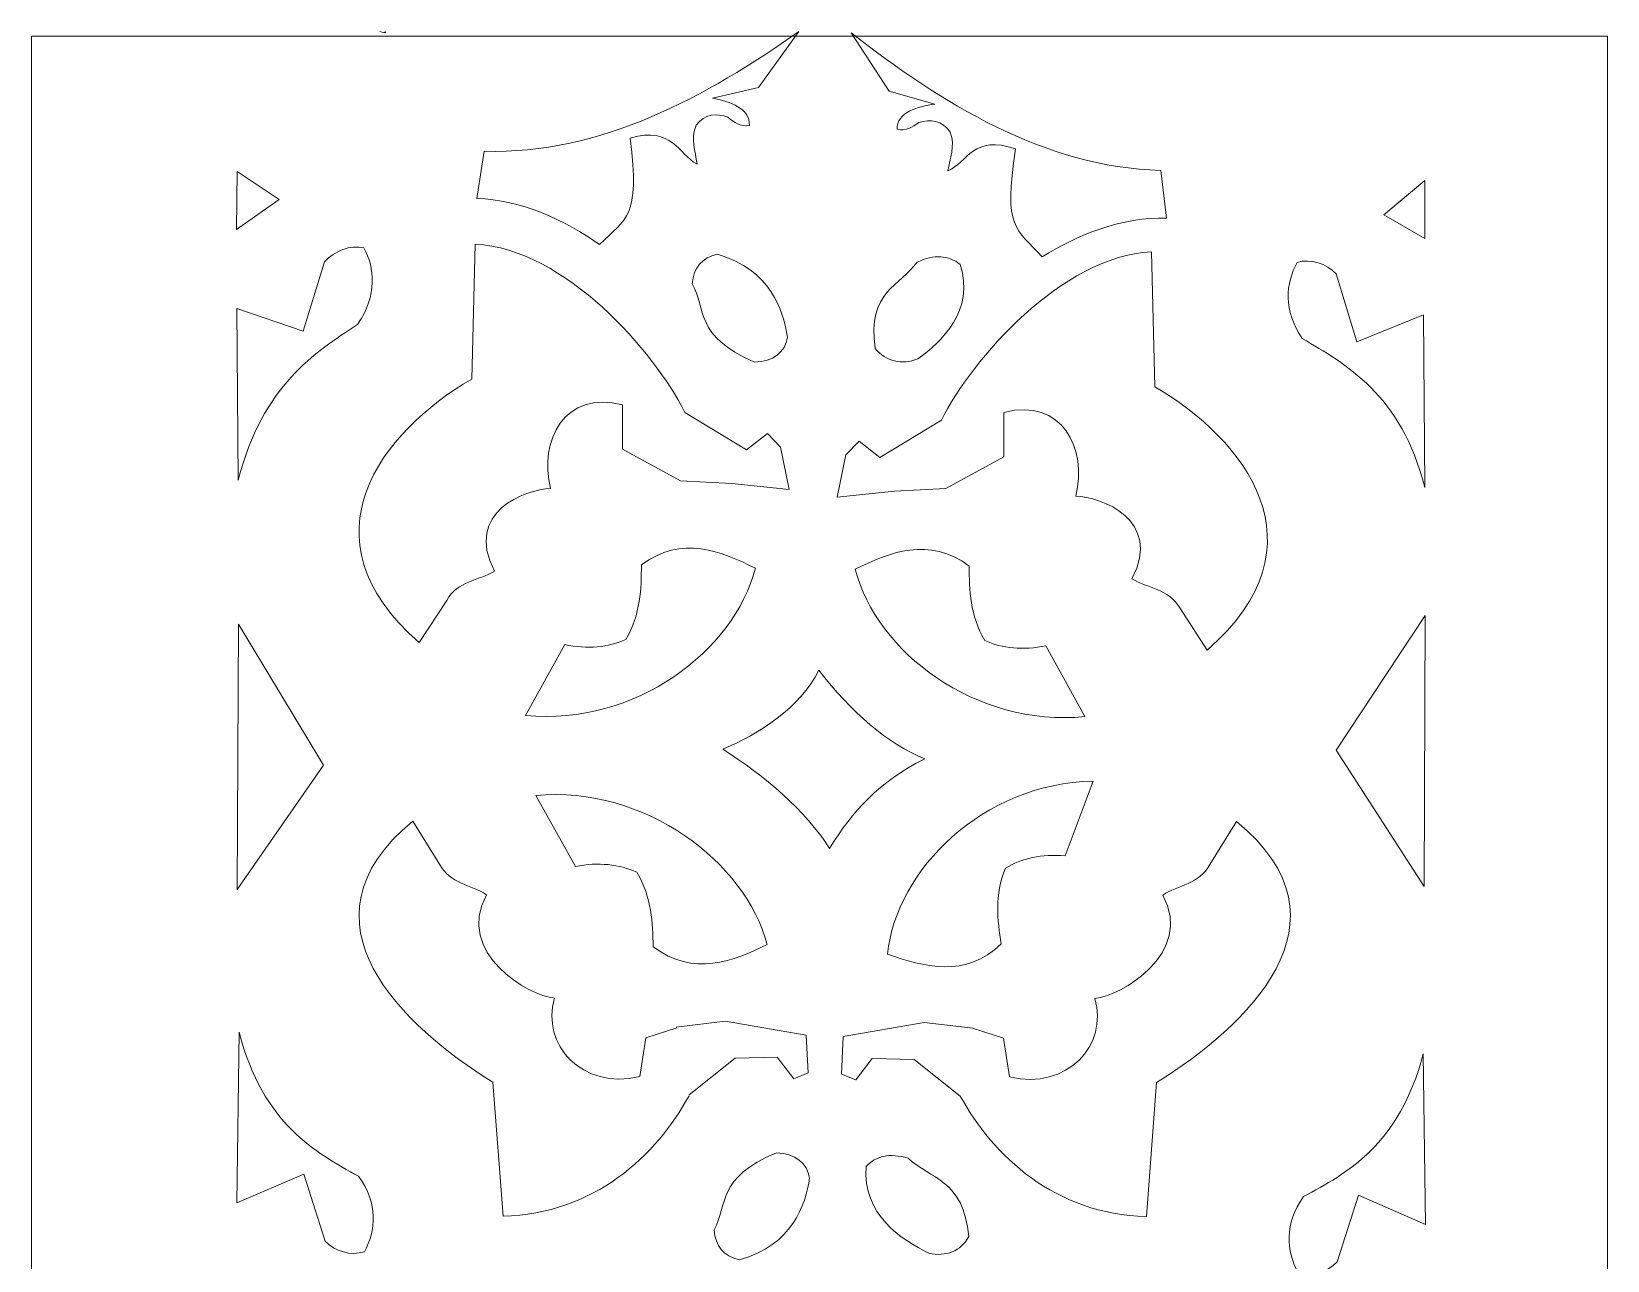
# Model space of a CAD drawing. Header units: centimetres. Extents: x -13.1 to 3.9, y -51.3 to 28.8.
# Drawn here: x -13.14 to 3.86, y 15.51 to 28.76 of the extents above; entities that cross this region are included whole.
import ezdxf

# ---------------------------------------------------------------- set-up
doc = ezdxf.new("R2010")
doc.units = ezdxf.units.CM
doc.header["$MEASUREMENT"] = 0
doc.layers.add('Katman 1', color=7, linetype='Continuous')

msp = doc.modelspace()

# ---------------------------------------------------------------- linework, layer by layer
at = {"layer": 'Katman 1', "color": 250, "lineweight": 20}
msp.add_lwpolyline([(-13.14415, -51.2871), (3.85585, -51.2871), (3.85585, 28.7129), (-13.14415, 28.7129), (-13.14415, -51.2871)], close=True, dxfattribs=at)
at = {"layer": 'Katman 1', "color": 250, "lineweight": 5}
for points, knots in [([(-9.38818, 28.76304), (-9.35134, 28.75561), (-9.32644, 28.75057), (-9.32644, 28.75057), (-9.32644, 28.75057), (-9.32685, 28.75493), (-9.32756, 28.76304)], [0, 0, 0, 0, 0.5, 0.5, 0.5, 1, 1, 1, 1]), ([(-4.86752, 28.76304), (-5.85473, 28.06793), (-6.99785, 27.43267), (-8.26006, 27.47283), (-8.26006, 27.47283), (-8.26006, 27.47283), (-8.26006, 27.47283), (-8.26006, 27.47283), (-8.34118, 26.96368), (-8.34118, 26.96368), (-8.34118, 26.96368), (-8.34118, 26.96368), (-8.34118, 26.96368), (-7.86588, 26.95064), (-7.37906, 26.72458), (-7.01718, 26.46685), (-7.01718, 26.46685), (-7.01718, 26.46685), (-7.01718, 26.46685), (-6.72359, 26.76101), (-6.58034, 26.74275), (-6.6857, 27.61372), (-6.6857, 27.61372), (-6.6857, 27.61372), (-6.6857, 27.61372), (-6.22546, 27.74553), (-6.1702, 27.44073), (-5.9649, 27.3341), (-5.9649, 27.3341), (-5.9649, 27.3341), (-5.9649, 27.3341), (-5.98282, 27.47465), (-6.03574, 27.60488), (-5.975, 27.75238), (-5.975, 27.75238), (-5.975, 27.75238), (-5.975, 27.75238), (-5.88195, 27.8803), (-5.75428, 27.88141), (-5.63146, 27.83953), (-5.63146, 27.83953), (-5.63146, 27.83953), (-5.63146, 27.83953), (-5.56608, 27.78455), (-5.49662, 27.73373), (-5.40071, 27.75068), (-5.40071, 27.75068), (-5.40071, 27.75068), (-5.40071, 27.75068), (-5.39293, 27.93438), (-5.60496, 28.00767), (-5.79781, 28.04623), (-5.79781, 28.04623), (-5.79781, 28.04623), (-5.79781, 28.04623), (-5.79781, 28.04623), (-5.30118, 28.1583), (-5.30118, 28.1583), (-5.30118, 28.1583), (-5.30118, 28.1583), (-5.30118, 28.1583), (-5.30118, 28.1583), (-4.86752, 28.76304), (-4.86752, 28.76304)], [0, 0, 0, 0, 0.04761905, 0.04761905, 0.04761905, 0.0952381, 0.0952381, 0.0952381, 0.14285714, 0.14285714, 0.14285714, 0.19047619, 0.19047619, 0.19047619, 0.23809524, 0.23809524, 0.23809524, 0.28571429, 0.28571429, 0.28571429, 0.33333333, 0.33333333, 0.33333333, 0.38095238, 0.38095238, 0.38095238, 0.42857143, 0.42857143, 0.42857143, 0.47619048, 0.47619048, 0.47619048, 0.52380952, 0.52380952, 0.52380952, 0.57142857, 0.57142857, 0.57142857, 0.61904762, 0.61904762, 0.61904762, 0.66666667, 0.66666667, 0.66666667, 0.71428571, 0.71428571, 0.71428571, 0.76190476, 0.76190476, 0.76190476, 0.80952381, 0.80952381, 0.80952381, 0.85714286, 0.85714286, 0.85714286, 0.9047619, 0.9047619, 0.9047619, 0.95238095, 0.95238095, 0.95238095, 1, 1, 1, 1]), ([(-4.30207, 28.75056), (-3.34173, 27.99928), (-2.22354, 27.29829), (-0.96153, 27.26522), (-0.96153, 27.26522), (-0.96153, 27.26522), (-0.96153, 27.26522), (-0.96153, 27.26522), (-0.89965, 26.75203), (-0.89965, 26.75203), (-0.89965, 26.75203), (-0.89965, 26.75203), (-0.89965, 26.75203), (-1.37461, 26.76635), (-1.86943, 26.56884), (-2.24047, 26.3322), (-2.24047, 26.3322), (-2.24047, 26.3322), (-2.24047, 26.3322), (-2.52295, 26.64327), (-2.66673, 26.63325), (-2.5288, 27.4971), (-2.5288, 27.4971), (-2.5288, 27.4971), (-2.5288, 27.4971), (-2.98371, 27.65551), (-3.05029, 27.35412), (-3.25938, 27.25978), (-3.25938, 27.25978), (-3.25938, 27.25978), (-3.25938, 27.25978), (-3.23592, 27.3991), (-3.17857, 27.52597), (-3.23354, 27.67673), (-3.23354, 27.67673), (-3.23354, 27.67673), (-3.23354, 27.67673), (-3.32146, 27.81013), (-3.44914, 27.81861), (-3.5736, 27.78356), (-3.5736, 27.78356), (-3.5736, 27.78356), (-3.5736, 27.78356), (-3.64087, 27.73277), (-3.71181, 27.68592), (-3.80738, 27.70854), (-3.80738, 27.70854), (-3.80738, 27.70854), (-3.80738, 27.70854), (-3.80808, 27.89247), (-3.5935, 27.95334), (-3.39933, 27.98073), (-3.39933, 27.98073), (-3.39933, 27.98073), (-3.39933, 27.98073), (-3.39933, 27.98073), (-3.89144, 28.12142), (-3.89144, 28.12142), (-3.89144, 28.12142), (-3.89144, 28.12142), (-3.89144, 28.12142), (-3.89144, 28.12142), (-4.30207, 28.75056), (-4.30207, 28.75056)], [0, 0, 0, 0, 0.04761905, 0.04761905, 0.04761905, 0.0952381, 0.0952381, 0.0952381, 0.14285714, 0.14285714, 0.14285714, 0.19047619, 0.19047619, 0.19047619, 0.23809524, 0.23809524, 0.23809524, 0.28571429, 0.28571429, 0.28571429, 0.33333333, 0.33333333, 0.33333333, 0.38095238, 0.38095238, 0.38095238, 0.42857143, 0.42857143, 0.42857143, 0.47619048, 0.47619048, 0.47619048, 0.52380952, 0.52380952, 0.52380952, 0.57142857, 0.57142857, 0.57142857, 0.61904762, 0.61904762, 0.61904762, 0.66666667, 0.66666667, 0.66666667, 0.71428571, 0.71428571, 0.71428571, 0.76190476, 0.76190476, 0.76190476, 0.80952381, 0.80952381, 0.80952381, 0.85714286, 0.85714286, 0.85714286, 0.9047619, 0.9047619, 0.9047619, 0.95238095, 0.95238095, 0.95238095, 1, 1, 1, 1]), ([(-10.93187, 26.62785), (-10.93187, 26.62785), (-10.47227, 26.95224), (-10.47227, 26.95224), (-10.47227, 26.95224), (-10.47227, 26.95224), (-10.47227, 26.95224), (-10.47227, 26.95224), (-10.92555, 27.25239), (-10.92555, 27.25239), (-10.92555, 27.25239), (-10.92555, 27.25239), (-10.92555, 27.25239), (-10.92555, 27.25239), (-10.93187, 26.62785), (-10.93187, 26.62785)], [0, 0, 0, 0, 0.2, 0.2, 0.2, 0.4, 0.4, 0.4, 0.6, 0.6, 0.6, 0.8, 0.8, 0.8, 1, 1, 1, 1]), ([(1.88413, 27.15709), (1.88413, 27.15709), (1.44302, 26.7855), (1.44302, 26.7855), (1.44302, 26.7855), (1.44302, 26.7855), (1.44302, 26.7855), (1.44302, 26.7855), (1.88414, 26.52989), (1.88414, 26.52989), (1.88414, 26.52989), (1.88414, 26.52989), (1.88414, 26.52989), (1.88414, 26.52989), (1.88413, 27.15709), (1.88413, 27.15709)], [0, 0, 0, 0, 0.2, 0.2, 0.2, 0.4, 0.4, 0.4, 0.6, 0.6, 0.6, 0.8, 0.8, 0.8, 1, 1, 1, 1]), ([(-10.92801, 25.77536), (-10.92801, 25.77536), (-10.21252, 25.53056), (-10.21252, 25.53056), (-10.21252, 25.53056), (-10.21252, 25.53056), (-10.21252, 25.53056), (-10.21252, 25.53056), (-9.98233, 26.27895), (-9.98233, 26.27895), (-9.98233, 26.27895), (-9.98233, 26.27895), (-9.98233, 26.27895), (-9.87354, 26.39914), (-9.70533, 26.4643), (-9.55884, 26.43084), (-9.55884, 26.43084), (-9.55884, 26.43084), (-9.55884, 26.43084), (-9.43975, 26.21396), (-9.41336, 25.92221), (-9.62611, 25.60433), (-9.62611, 25.60433), (-9.62611, 25.60433), (-9.62611, 25.60433), (-10.0886, 25.30365), (-10.6508, 24.9478), (-10.91508, 23.9247), (-10.91508, 23.9247), (-10.91508, 23.9247), (-10.91508, 23.9247), (-10.91508, 23.9247), (-10.92801, 25.77536), (-10.92801, 25.77536)], [0, 0, 0, 0, 0.09090909, 0.09090909, 0.09090909, 0.18181818, 0.18181818, 0.18181818, 0.27272727, 0.27272727, 0.27272727, 0.36363636, 0.36363636, 0.36363636, 0.45454545, 0.45454545, 0.45454545, 0.54545455, 0.54545455, 0.54545455, 0.63636364, 0.63636364, 0.63636364, 0.72727273, 0.72727273, 0.72727273, 0.81818182, 0.81818182, 0.81818182, 0.90909091, 0.90909091, 0.90909091, 1, 1, 1, 1]), ([(-6.09572, 24.65672), (-6.42873, 25.31245), (-7.38318, 26.4197), (-8.36009, 26.46989), (-8.36009, 26.46989), (-8.36009, 26.46989), (-8.36009, 26.46989), (-8.36009, 26.46989), (-8.39624, 25.01594), (-8.39624, 25.01594), (-8.39624, 25.01594), (-8.39624, 25.01594), (-8.39624, 25.01594), (-9.36946, 24.44824), (-10.26113, 23.30384), (-8.9631, 22.17537), (-8.9631, 22.17537), (-8.9631, 22.17537), (-8.9631, 22.17537), (-8.9631, 22.17537), (-8.66586, 22.62985), (-8.66586, 22.62985), (-8.66586, 22.62985), (-8.66586, 22.62985), (-8.66586, 22.62985), (-8.54691, 22.84221), (-8.32243, 22.83942), (-8.15069, 22.94428), (-8.15069, 22.94428), (-8.15069, 22.94428), (-8.15069, 22.94428), (-8.48291, 23.58817), (-7.81488, 23.82453), (-7.54437, 23.83716), (-7.54437, 23.83716), (-7.54437, 23.83716), (-7.54437, 23.83716), (-7.67496, 24.34419), (-7.39416, 24.90366), (-6.76876, 24.73869), (-6.76876, 24.73869), (-6.76876, 24.73869), (-6.76876, 24.73869), (-6.76876, 24.73869), (-6.76816, 24.2585), (-6.76816, 24.2585), (-6.76816, 24.2585), (-6.76816, 24.2585), (-6.76816, 24.2585), (-6.76816, 24.2585), (-6.14208, 23.91764), (-6.14208, 23.91764), (-6.14208, 23.91764), (-6.14208, 23.91764), (-6.14208, 23.91764), (-6.14208, 23.91764), (-5.58809, 23.89034), (-5.58809, 23.89034), (-5.58809, 23.89034), (-5.58809, 23.89034), (-5.58809, 23.89034), (-5.58809, 23.89034), (-4.9712, 23.82491), (-4.9712, 23.82491), (-4.9712, 23.82491), (-4.9712, 23.82491), (-4.9712, 23.82491), (-4.9712, 23.82491), (-5.06584, 24.28208), (-5.06584, 24.28208), (-5.06584, 24.28208), (-5.06584, 24.28208), (-5.06584, 24.28208), (-5.06584, 24.28208), (-5.20641, 24.42934), (-5.20641, 24.42934), (-5.20641, 24.42934), (-5.20641, 24.42934), (-5.20641, 24.42934), (-5.20641, 24.42934), (-5.20645, 24.42936), (-5.20645, 24.42936), (-5.20645, 24.42936), (-5.20645, 24.42936), (-5.20645, 24.42936), (-5.20645, 24.42936), (-5.43042, 24.25343), (-5.43042, 24.25343), (-5.43042, 24.25343), (-5.43042, 24.25343), (-5.43042, 24.25343), (-5.43042, 24.25343), (-6.09572, 24.65672), (-6.09572, 24.65672)], [0, 0, 0, 0, 0.03225806, 0.03225806, 0.03225806, 0.06451613, 0.06451613, 0.06451613, 0.09677419, 0.09677419, 0.09677419, 0.12903226, 0.12903226, 0.12903226, 0.16129032, 0.16129032, 0.16129032, 0.19354839, 0.19354839, 0.19354839, 0.22580645, 0.22580645, 0.22580645, 0.25806452, 0.25806452, 0.25806452, 0.29032258, 0.29032258, 0.29032258, 0.32258065, 0.32258065, 0.32258065, 0.35483871, 0.35483871, 0.35483871, 0.38709677, 0.38709677, 0.38709677, 0.41935484, 0.41935484, 0.41935484, 0.4516129, 0.4516129, 0.4516129, 0.48387097, 0.48387097, 0.48387097, 0.51612903, 0.51612903, 0.51612903, 0.5483871, 0.5483871, 0.5483871, 0.58064516, 0.58064516, 0.58064516, 0.61290323, 0.61290323, 0.61290323, 0.64516129, 0.64516129, 0.64516129, 0.67741935, 0.67741935, 0.67741935, 0.70967742, 0.70967742, 0.70967742, 0.74193548, 0.74193548, 0.74193548, 0.77419355, 0.77419355, 0.77419355, 0.80645161, 0.80645161, 0.80645161, 0.83870968, 0.83870968, 0.83870968, 0.87096774, 0.87096774, 0.87096774, 0.90322581, 0.90322581, 0.90322581, 0.93548387, 0.93548387, 0.93548387, 0.96774194, 0.96774194, 0.96774194, 1, 1, 1, 1]), ([(-5.74577, 26.36136), (-5.16904, 26.19506), (-5.03441, 25.75524), (-4.9888, 25.46609), (-4.9888, 25.46609), (-4.9888, 25.46609), (-4.9888, 25.46609), (-5.01459, 25.30532), (-5.14328, 25.20297), (-5.3465, 25.19935), (-5.3465, 25.19935), (-5.3465, 25.19935), (-5.3465, 25.19935), (-5.99796, 25.48245), (-5.86327, 25.77053), (-6.017, 26.0444), (-6.017, 26.0444), (-6.017, 26.0444), (-6.017, 26.0444), (-6.00165, 26.22071), (-5.91145, 26.3266), (-5.74577, 26.36136)], [0, 0, 0, 0, 0.14285714, 0.14285714, 0.14285714, 0.28571429, 0.28571429, 0.28571429, 0.42857143, 0.42857143, 0.42857143, 0.57142857, 0.57142857, 0.57142857, 0.71428571, 0.71428571, 0.71428571, 0.85714286, 0.85714286, 0.85714286, 1, 1, 1, 1]), ([(-3.32843, 24.57428), (-2.99544, 25.23), (-2.04097, 26.33726), (-1.06408, 26.38747), (-1.06408, 26.38747), (-1.06408, 26.38747), (-1.06408, 26.38747), (-1.06408, 26.38747), (-1.02791, 24.93351), (-1.02791, 24.93351), (-1.02791, 24.93351), (-1.02791, 24.93351), (-1.02791, 24.93351), (-0.05469, 24.3658), (0.83697, 23.22141), (-0.46107, 22.09293), (-0.46107, 22.09293), (-0.46107, 22.09293), (-0.46107, 22.09293), (-0.46107, 22.09293), (-0.75831, 22.54741), (-0.75831, 22.54741), (-0.75831, 22.54741), (-0.75831, 22.54741), (-0.75831, 22.54741), (-0.87725, 22.75979), (-1.10172, 22.75699), (-1.27347, 22.86185), (-1.27347, 22.86185), (-1.27347, 22.86185), (-1.27347, 22.86185), (-0.94124, 23.50575), (-1.60927, 23.74211), (-1.87978, 23.75471), (-1.87978, 23.75471), (-1.87978, 23.75471), (-1.87978, 23.75471), (-1.74921, 24.26176), (-2.03001, 24.82123), (-2.6554, 24.65626), (-2.6554, 24.65626), (-2.6554, 24.65626), (-2.6554, 24.65626), (-2.6554, 24.65626), (-2.656, 24.17607), (-2.656, 24.17607), (-2.656, 24.17607), (-2.656, 24.17607), (-2.656, 24.17607), (-2.656, 24.17607), (-3.28209, 23.83521), (-3.28209, 23.83521), (-3.28209, 23.83521), (-3.28209, 23.83521), (-3.28209, 23.83521), (-3.28209, 23.83521), (-3.83607, 23.80791), (-3.83607, 23.80791), (-3.83607, 23.80791), (-3.83607, 23.80791), (-3.83607, 23.80791), (-3.83607, 23.80791), (-4.45295, 23.74248), (-4.45295, 23.74248), (-4.45295, 23.74248), (-4.45295, 23.74248), (-4.45295, 23.74248), (-4.45295, 23.74248), (-4.35831, 24.19963), (-4.35831, 24.19963), (-4.35831, 24.19963), (-4.35831, 24.19963), (-4.35831, 24.19963), (-4.35831, 24.19963), (-4.21776, 24.3469), (-4.21776, 24.3469), (-4.21776, 24.3469), (-4.21776, 24.3469), (-4.21776, 24.3469), (-4.21776, 24.3469), (-4.2177, 24.34693), (-4.2177, 24.34693), (-4.2177, 24.34693), (-4.2177, 24.34693), (-4.2177, 24.34693), (-4.2177, 24.34693), (-3.99373, 24.171), (-3.99373, 24.171), (-3.99373, 24.171), (-3.99373, 24.171), (-3.99373, 24.171), (-3.99373, 24.171), (-3.32843, 24.57428), (-3.32843, 24.57428)], [0, 0, 0, 0, 0.03225806, 0.03225806, 0.03225806, 0.06451613, 0.06451613, 0.06451613, 0.09677419, 0.09677419, 0.09677419, 0.12903226, 0.12903226, 0.12903226, 0.16129032, 0.16129032, 0.16129032, 0.19354839, 0.19354839, 0.19354839, 0.22580645, 0.22580645, 0.22580645, 0.25806452, 0.25806452, 0.25806452, 0.29032258, 0.29032258, 0.29032258, 0.32258065, 0.32258065, 0.32258065, 0.35483871, 0.35483871, 0.35483871, 0.38709677, 0.38709677, 0.38709677, 0.41935484, 0.41935484, 0.41935484, 0.4516129, 0.4516129, 0.4516129, 0.48387097, 0.48387097, 0.48387097, 0.51612903, 0.51612903, 0.51612903, 0.5483871, 0.5483871, 0.5483871, 0.58064516, 0.58064516, 0.58064516, 0.61290323, 0.61290323, 0.61290323, 0.64516129, 0.64516129, 0.64516129, 0.67741935, 0.67741935, 0.67741935, 0.70967742, 0.70967742, 0.70967742, 0.74193548, 0.74193548, 0.74193548, 0.77419355, 0.77419355, 0.77419355, 0.80645161, 0.80645161, 0.80645161, 0.83870968, 0.83870968, 0.83870968, 0.87096774, 0.87096774, 0.87096774, 0.90322581, 0.90322581, 0.90322581, 0.93548387, 0.93548387, 0.93548387, 0.96774194, 0.96774194, 0.96774194, 1, 1, 1, 1]), ([(-3.12638, 26.25251), (-2.96794, 25.75084), (-3.32472, 25.41999), (-3.58329, 25.23314), (-3.58329, 25.23314), (-3.58329, 25.23314), (-3.58329, 25.23314), (-3.75542, 25.16587), (-3.92752, 25.20317), (-4.04451, 25.34685), (-4.04451, 25.34685), (-4.04451, 25.34685), (-4.04451, 25.34685), (-4.1299, 25.96392), (-3.77204, 26.02127), (-3.58894, 26.27739), (-3.58894, 26.27739), (-3.58894, 26.27739), (-3.58894, 26.27739), (-3.40712, 26.36045), (-3.25323, 26.35224), (-3.12638, 26.25251)], [0, 0, 0, 0, 0.14285714, 0.14285714, 0.14285714, 0.28571429, 0.28571429, 0.28571429, 0.42857143, 0.42857143, 0.42857143, 0.57142857, 0.57142857, 0.57142857, 0.71428571, 0.71428571, 0.71428571, 0.85714286, 0.85714286, 0.85714286, 1, 1, 1, 1]), ([(1.87045, 25.70697), (1.87045, 25.70697), (1.15049, 25.4165), (1.15049, 25.4165), (1.15049, 25.4165), (1.15049, 25.4165), (1.15049, 25.4165), (1.15049, 25.4165), (0.92957, 26.14946), (0.92957, 26.14946), (0.92957, 26.14946), (0.92957, 26.14946), (0.92957, 26.14946), (0.82211, 26.26255), (0.65446, 26.31685), (0.50731, 26.27406), (0.50731, 26.27406), (0.50731, 26.27406), (0.50731, 26.27406), (0.38523, 26.04972), (0.355, 25.75657), (0.56409, 25.45263), (0.56409, 25.45263), (0.56409, 25.45263), (0.56409, 25.45263), (1.02349, 25.18183), (1.63251, 24.85285), (1.88412, 23.84766), (1.88412, 23.84766), (1.88412, 23.84766), (1.88412, 23.84766), (1.88412, 23.84766), (1.87045, 25.70697), (1.87045, 25.70697)], [0, 0, 0, 0, 0.09090909, 0.09090909, 0.09090909, 0.18181818, 0.18181818, 0.18181818, 0.27272727, 0.27272727, 0.27272727, 0.36363636, 0.36363636, 0.36363636, 0.45454545, 0.45454545, 0.45454545, 0.54545455, 0.54545455, 0.54545455, 0.63636364, 0.63636364, 0.63636364, 0.72727273, 0.72727273, 0.72727273, 0.81818182, 0.81818182, 0.81818182, 0.90909091, 0.90909091, 0.90909091, 1, 1, 1, 1]), ([(-6.56541, 23.01196), (-6.13415, 23.33835), (-5.69703, 23.15687), (-5.33629, 22.97746), (-5.33629, 22.97746), (-5.33629, 22.97746), (-5.33629, 22.97746), (-5.5627, 22.08658), (-6.63138, 21.27319), (-7.81398, 21.38823), (-7.81398, 21.38823), (-7.81398, 21.38823), (-7.81398, 21.38823), (-7.81398, 21.38823), (-7.39197, 22.15336), (-7.39197, 22.15336), (-7.39197, 22.15336), (-7.39197, 22.15336), (-7.39197, 22.15336), (-7.14973, 22.10003), (-6.91884, 22.12468), (-6.73365, 22.20817), (-6.73365, 22.20817), (-6.73365, 22.20817), (-6.73365, 22.20817), (-6.57287, 22.48387), (-6.56612, 22.75254), (-6.56541, 23.01196)], [0, 0, 0, 0, 0.11111111, 0.11111111, 0.11111111, 0.22222222, 0.22222222, 0.22222222, 0.33333333, 0.33333333, 0.33333333, 0.44444444, 0.44444444, 0.44444444, 0.55555556, 0.55555556, 0.55555556, 0.66666667, 0.66666667, 0.66666667, 0.77777778, 0.77777778, 0.77777778, 0.88888889, 0.88888889, 0.88888889, 1, 1, 1, 1]), ([(-3.02916, 22.99969), (-3.46043, 23.32607), (-3.89755, 23.14461), (-4.25829, 22.96518), (-4.25829, 22.96518), (-4.25829, 22.96518), (-4.25829, 22.96518), (-4.03188, 22.07431), (-2.9632, 21.26092), (-1.78059, 21.37596), (-1.78059, 21.37596), (-1.78059, 21.37596), (-1.78059, 21.37596), (-1.78059, 21.37596), (-2.2026, 22.14109), (-2.2026, 22.14109), (-2.2026, 22.14109), (-2.2026, 22.14109), (-2.2026, 22.14109), (-2.44484, 22.08776), (-2.67574, 22.11241), (-2.86092, 22.1959), (-2.86092, 22.1959), (-2.86092, 22.1959), (-2.86092, 22.1959), (-3.02171, 22.4716), (-3.02846, 22.74026), (-3.02916, 22.99969)], [0, 0, 0, 0, 0.11111111, 0.11111111, 0.11111111, 0.22222222, 0.22222222, 0.22222222, 0.33333333, 0.33333333, 0.33333333, 0.44444444, 0.44444444, 0.44444444, 0.55555556, 0.55555556, 0.55555556, 0.66666667, 0.66666667, 0.66666667, 0.77777778, 0.77777778, 0.77777778, 0.88888889, 0.88888889, 0.88888889, 1, 1, 1, 1]), ([(1.8772, 19.54494), (1.8772, 19.54494), (1.88932, 22.46532), (1.88932, 22.46532), (1.88932, 22.46532), (1.88932, 22.46532), (1.88932, 22.46532), (1.88932, 22.46532), (0.92813, 21.01373), (0.92813, 21.01373), (0.92813, 21.01373), (0.92813, 21.01373), (0.92813, 21.01373), (0.92813, 21.01373), (1.8772, 19.54494), (1.8772, 19.54494)], [0, 0, 0, 0, 0.2, 0.2, 0.2, 0.4, 0.4, 0.4, 0.6, 0.6, 0.6, 0.8, 0.8, 0.8, 1, 1, 1, 1]), ([(-10.92697, 19.5116), (-10.92697, 19.5116), (-10.91079, 22.37269), (-10.91079, 22.37269), (-10.91079, 22.37269), (-10.91079, 22.37269), (-10.91079, 22.37269), (-10.91079, 22.37269), (-9.99457, 20.85164), (-9.99457, 20.85164), (-9.99457, 20.85164), (-9.99457, 20.85164), (-9.99457, 20.85164), (-9.99457, 20.85164), (-10.92697, 19.5116), (-10.92697, 19.5116)], [0, 0, 0, 0, 0.2, 0.2, 0.2, 0.4, 0.4, 0.4, 0.6, 0.6, 0.6, 0.8, 0.8, 0.8, 1, 1, 1, 1]), ([(-4.53524, 19.95496), (-4.79809, 20.36549), (-5.23636, 20.7397), (-5.68823, 21.02443), (-5.68823, 21.02443), (-5.68823, 21.02443), (-5.68823, 21.02443), (-5.29703, 21.18936), (-4.85527, 21.46952), (-4.64996, 21.87644), (-4.64996, 21.87644), (-4.64996, 21.87644), (-4.64996, 21.87644), (-4.3104, 21.42921), (-3.89932, 21.07636), (-3.50926, 20.92143), (-3.50926, 20.92143), (-3.50926, 20.92143), (-3.50926, 20.92143), (-4.00644, 20.66841), (-4.28725, 20.35712), (-4.53524, 19.95496)], [0, 0, 0, 0, 0.14285714, 0.14285714, 0.14285714, 0.28571429, 0.28571429, 0.28571429, 0.42857143, 0.42857143, 0.42857143, 0.57142857, 0.57142857, 0.57142857, 0.71428571, 0.71428571, 0.71428571, 0.85714286, 0.85714286, 0.85714286, 1, 1, 1, 1]), ([(-6.43892, 18.89482), (-6.00401, 18.5651), (-5.56782, 18.74232), (-5.20832, 18.91816), (-5.20832, 18.91816), (-5.20832, 18.91816), (-5.20832, 18.91816), (-5.44316, 19.80958), (-6.52161, 20.63133), (-7.70521, 20.52713), (-7.70521, 20.52713), (-7.70521, 20.52713), (-7.70521, 20.52713), (-7.70521, 20.52713), (-7.2752, 19.75952), (-7.2752, 19.75952), (-7.2752, 19.75952), (-7.2752, 19.75952), (-7.2752, 19.75952), (-7.03305, 19.81057), (-6.80156, 19.7838), (-6.61511, 19.69878), (-6.61511, 19.69878), (-6.61511, 19.69878), (-6.61511, 19.69878), (-6.45146, 19.42196), (-6.44217, 19.15382), (-6.43892, 18.89482)], [0, 0, 0, 0, 0.11111111, 0.11111111, 0.11111111, 0.22222222, 0.22222222, 0.22222222, 0.33333333, 0.33333333, 0.33333333, 0.44444444, 0.44444444, 0.44444444, 0.55555556, 0.55555556, 0.55555556, 0.66666667, 0.66666667, 0.66666667, 0.77777778, 0.77777778, 0.77777778, 0.88888889, 0.88888889, 0.88888889, 1, 1, 1, 1]), ([(-2.68587, 18.92591), (-3.0642, 18.55178), (-3.52502, 18.68014), (-3.90937, 18.81541), (-3.90937, 18.81541), (-3.90937, 18.81541), (-3.90937, 18.81541), (-3.81908, 19.7244), (-2.88145, 20.65633), (-1.6915, 20.68164), (-1.6915, 20.68164), (-1.6915, 20.68164), (-1.6915, 20.68164), (-1.6915, 20.68164), (-1.99506, 19.87401), (-1.99506, 19.87401), (-1.99506, 19.87401), (-1.99506, 19.87401), (-1.99506, 19.87401), (-2.24331, 19.89821), (-2.46844, 19.84666), (-2.63943, 19.74215), (-2.63943, 19.74215), (-2.63943, 19.74215), (-2.63943, 19.74215), (-2.75766, 19.44979), (-2.72406, 19.18318), (-2.68587, 18.92591)], [0, 0, 0, 0, 0.11111111, 0.11111111, 0.11111111, 0.22222222, 0.22222222, 0.22222222, 0.33333333, 0.33333333, 0.33333333, 0.44444444, 0.44444444, 0.44444444, 0.55555556, 0.55555556, 0.55555556, 0.66666667, 0.66666667, 0.66666667, 0.77777778, 0.77777778, 0.77777778, 0.88888889, 0.88888889, 0.88888889, 1, 1, 1, 1]), ([(-6.0516, 17.2887), (-6.4001, 16.64529), (-7.07897, 16.00906), (-8.05822, 15.99112), (-8.05822, 15.99112), (-8.05822, 15.99112), (-8.05822, 15.99112), (-8.05822, 15.99112), (-8.16941, 17.43475), (-8.16941, 17.43475), (-8.16941, 17.43475), (-8.16941, 17.43475), (-8.16941, 17.43475), (-9.1306, 18.03341), (-10.35596, 19.16702), (-9.02981, 20.25047), (-9.02981, 20.25047), (-9.02981, 20.25047), (-9.02981, 20.25047), (-9.02981, 20.25047), (-8.74289, 19.78702), (-8.74289, 19.78702), (-8.74289, 19.78702), (-8.74289, 19.78702), (-8.74289, 19.78702), (-8.62885, 19.57127), (-8.40393, 19.56655), (-8.23453, 19.45641), (-8.23453, 19.45641), (-8.23453, 19.45641), (-8.23453, 19.45641), (-8.58233, 18.82457), (-7.77419, 18.36213), (-7.50381, 18.34074), (-7.50381, 18.34074), (-7.50381, 18.34074), (-7.50381, 18.34074), (-7.64651, 17.83886), (-7.21108, 17.3502), (-6.58107, 17.49434), (-6.58107, 17.49434), (-6.58107, 17.49434), (-6.58107, 17.49434), (-6.58107, 17.49434), (-6.518, 17.91188), (-6.518, 17.91188), (-6.518, 17.91188), (-6.518, 17.91188), (-6.518, 17.91188), (-6.518, 17.91188), (-6.18175, 18.02172), (-6.18175, 18.02172)], [0, 0, 0, 0, 0.05882353, 0.05882353, 0.05882353, 0.11764706, 0.11764706, 0.11764706, 0.17647059, 0.17647059, 0.17647059, 0.23529412, 0.23529412, 0.23529412, 0.29411765, 0.29411765, 0.29411765, 0.35294118, 0.35294118, 0.35294118, 0.41176471, 0.41176471, 0.41176471, 0.47058824, 0.47058824, 0.47058824, 0.52941176, 0.52941176, 0.52941176, 0.58823529, 0.58823529, 0.58823529, 0.64705882, 0.64705882, 0.64705882, 0.70588235, 0.70588235, 0.70588235, 0.76470588, 0.76470588, 0.76470588, 0.82352941, 0.82352941, 0.82352941, 0.88235294, 0.88235294, 0.88235294, 0.94117647, 0.94117647, 0.94117647, 1, 1, 1, 1]), ([(-3.125, 17.28492), (-2.77652, 16.6415), (-2.09766, 16.00527), (-1.11842, 15.98733), (-1.11842, 15.98733), (-1.11842, 15.98733), (-1.11842, 15.98733), (-1.11842, 15.98733), (-1.00721, 17.43097), (-1.00721, 17.43097), (-1.00721, 17.43097), (-1.00721, 17.43097), (-1.00721, 17.43097), (-0.04604, 18.02963), (1.17933, 19.16323), (-0.14682, 20.24668), (-0.14682, 20.24668), (-0.14682, 20.24668), (-0.14682, 20.24668), (-0.14682, 20.24668), (-0.43374, 19.78322), (-0.43374, 19.78322), (-0.43374, 19.78322), (-0.43374, 19.78322), (-0.43374, 19.78322), (-0.54778, 19.56749), (-0.77267, 19.56276), (-0.9421, 19.45262), (-0.9421, 19.45262), (-0.9421, 19.45262), (-0.9421, 19.45262), (-0.59431, 18.82078), (-1.40244, 18.35835), (-1.67283, 18.33695), (-1.67283, 18.33695), (-1.67283, 18.33695), (-1.67283, 18.33695), (-1.53012, 17.83507), (-1.96554, 17.34642), (-2.59558, 17.49055), (-2.59558, 17.49055), (-2.59558, 17.49055), (-2.59558, 17.49055), (-2.59558, 17.49055), (-2.65864, 17.90809), (-2.65864, 17.90809), (-2.65864, 17.90809), (-2.65864, 17.90809), (-2.65864, 17.90809), (-2.65864, 17.90809), (-2.99489, 18.01794), (-2.99489, 18.01794)], [0, 0, 0, 0, 0.05882353, 0.05882353, 0.05882353, 0.11764706, 0.11764706, 0.11764706, 0.17647059, 0.17647059, 0.17647059, 0.23529412, 0.23529412, 0.23529412, 0.29411765, 0.29411765, 0.29411765, 0.35294118, 0.35294118, 0.35294118, 0.41176471, 0.41176471, 0.41176471, 0.47058824, 0.47058824, 0.47058824, 0.52941176, 0.52941176, 0.52941176, 0.58823529, 0.58823529, 0.58823529, 0.64705882, 0.64705882, 0.64705882, 0.70588235, 0.70588235, 0.70588235, 0.76470588, 0.76470588, 0.76470588, 0.82352941, 0.82352941, 0.82352941, 0.88235294, 0.88235294, 0.88235294, 0.94117647, 0.94117647, 0.94117647, 1, 1, 1, 1]), ([(-6.0516, 17.29807), (-6.0516, 17.29807), (-5.55394, 17.69265), (-5.55394, 17.69265), (-5.55394, 17.69265), (-5.55394, 17.69265), (-5.55394, 17.69265), (-5.55394, 17.69265), (-5.10166, 17.70327), (-5.10166, 17.70327), (-5.10166, 17.70327), (-5.10166, 17.70327), (-5.10166, 17.70327), (-5.10166, 17.70327), (-4.92273, 17.47143), (-4.92273, 17.47143), (-4.92273, 17.47143), (-4.92273, 17.47143), (-4.92273, 17.47143), (-4.92273, 17.47143), (-4.76813, 17.53516), (-4.76813, 17.53516), (-4.76813, 17.53516), (-4.76813, 17.53516), (-4.76813, 17.53516), (-4.76813, 17.53516), (-4.7894, 17.94065), (-4.7894, 17.94065), (-4.7894, 17.94065), (-4.7894, 17.94065), (-4.7894, 17.94065), (-4.7894, 17.94065), (-5.6627, 18.09147), (-5.6627, 18.09147), (-5.6627, 18.09147), (-5.6627, 18.09147), (-5.6627, 18.09147), (-5.6627, 18.09147), (-6.18975, 18.02848), (-6.18975, 18.02848)], [0, 0, 0, 0, 0.07692308, 0.07692308, 0.07692308, 0.15384615, 0.15384615, 0.15384615, 0.23076923, 0.23076923, 0.23076923, 0.30769231, 0.30769231, 0.30769231, 0.38461538, 0.38461538, 0.38461538, 0.46153846, 0.46153846, 0.46153846, 0.53846154, 0.53846154, 0.53846154, 0.61538462, 0.61538462, 0.61538462, 0.69230769, 0.69230769, 0.69230769, 0.76923077, 0.76923077, 0.76923077, 0.84615385, 0.84615385, 0.84615385, 0.92307692, 0.92307692, 0.92307692, 1, 1, 1, 1]), ([(-3.125, 17.28492), (-3.125, 17.28492), (-3.62269, 17.67951), (-3.62269, 17.67951), (-3.62269, 17.67951), (-3.62269, 17.67951), (-3.62269, 17.67951), (-3.62269, 17.67951), (-4.07497, 17.69013), (-4.07497, 17.69013), (-4.07497, 17.69013), (-4.07497, 17.69013), (-4.07497, 17.69013), (-4.07497, 17.69013), (-4.2539, 17.4583), (-4.2539, 17.4583), (-4.2539, 17.4583), (-4.2539, 17.4583), (-4.2539, 17.4583), (-4.2539, 17.4583), (-4.40848, 17.52202), (-4.40848, 17.52202), (-4.40848, 17.52202), (-4.40848, 17.52202), (-4.40848, 17.52202), (-4.40848, 17.52202), (-4.38722, 17.9275), (-4.38722, 17.9275), (-4.38722, 17.9275), (-4.38722, 17.9275), (-4.38722, 17.9275), (-4.38722, 17.9275), (-3.51392, 18.07833), (-3.51392, 18.07833), (-3.51392, 18.07833), (-3.51392, 18.07833), (-3.51392, 18.07833), (-3.51392, 18.07833), (-2.98689, 18.01533), (-2.98689, 18.01533)], [0, 0, 0, 0, 0.07692308, 0.07692308, 0.07692308, 0.15384615, 0.15384615, 0.15384615, 0.23076923, 0.23076923, 0.23076923, 0.30769231, 0.30769231, 0.30769231, 0.38461538, 0.38461538, 0.38461538, 0.46153846, 0.46153846, 0.46153846, 0.53846154, 0.53846154, 0.53846154, 0.61538462, 0.61538462, 0.61538462, 0.69230769, 0.69230769, 0.69230769, 0.76923077, 0.76923077, 0.76923077, 0.84615385, 0.84615385, 0.84615385, 0.92307692, 0.92307692, 0.92307692, 1, 1, 1, 1]), ([(-10.92933, 16.13469), (-10.92933, 16.13469), (-10.20648, 16.44121), (-10.20648, 16.44121), (-10.20648, 16.44121), (-10.20648, 16.44121), (-10.20648, 16.44121), (-10.20648, 16.44121), (-9.97833, 15.71911), (-9.97833, 15.71911), (-9.97833, 15.71911), (-9.97833, 15.71911), (-9.97833, 15.71911), (-9.8694, 15.60946), (-9.70007, 15.55975), (-9.55231, 15.60592), (-9.55231, 15.60592), (-9.55231, 15.60592), (-9.55231, 15.60592), (-9.43094, 15.83167), (-9.40271, 16.12359), (-9.61544, 16.41995), (-9.61544, 16.41995), (-9.61544, 16.41995), (-9.61544, 16.41995), (-10.08004, 16.6774), (-10.64503, 16.98047), (-10.9058, 17.97214), (-10.9058, 17.97214), (-10.9058, 17.97214), (-10.9058, 17.97214), (-10.9058, 17.97214), (-10.92933, 16.13469), (-10.92933, 16.13469)], [0, 0, 0, 0, 0.09090909, 0.09090909, 0.09090909, 0.18181818, 0.18181818, 0.18181818, 0.27272727, 0.27272727, 0.27272727, 0.36363636, 0.36363636, 0.36363636, 0.45454545, 0.45454545, 0.45454545, 0.54545455, 0.54545455, 0.54545455, 0.63636364, 0.63636364, 0.63636364, 0.72727273, 0.72727273, 0.72727273, 0.81818182, 0.81818182, 0.81818182, 0.90909091, 0.90909091, 0.90909091, 1, 1, 1, 1]), ([(1.89184, 15.90169), (1.89184, 15.90169), (1.16885, 16.21557), (1.16885, 16.21557), (1.16885, 16.21557), (1.16885, 16.21557), (1.16885, 16.21557), (1.16885, 16.21557), (0.94071, 15.49601), (0.94071, 15.49601), (0.94071, 15.49601), (0.94071, 15.49601), (0.94071, 15.49601), (0.83187, 15.38743), (0.66237, 15.33955), (0.51442, 15.38734), (0.51442, 15.38734), (0.51442, 15.38734), (0.51442, 15.38734), (0.39299, 15.61403), (0.36474, 15.90612), (0.57729, 16.20033), (0.57729, 16.20033), (0.57729, 16.20033), (0.57729, 16.20033), (1.04234, 16.45269), (1.60718, 16.75003), (1.86796, 17.73861), (1.86796, 17.73861), (1.86796, 17.73861), (1.86796, 17.73861), (1.86796, 17.73861), (1.89184, 15.90169), (1.89184, 15.90169)], [0, 0, 0, 0, 0.09090909, 0.09090909, 0.09090909, 0.18181818, 0.18181818, 0.18181818, 0.27272727, 0.27272727, 0.27272727, 0.36363636, 0.36363636, 0.36363636, 0.45454545, 0.45454545, 0.45454545, 0.54545455, 0.54545455, 0.54545455, 0.63636364, 0.63636364, 0.63636364, 0.72727273, 0.72727273, 0.72727273, 0.81818182, 0.81818182, 0.81818182, 0.90909091, 0.90909091, 0.90909091, 1, 1, 1, 1]), ([(-5.51136, 15.52006), (-4.93311, 15.67577), (-4.79701, 16.11234), (-4.75058, 16.40032), (-4.75058, 16.40032), (-4.75058, 16.40032), (-4.75058, 16.40032), (-4.77588, 16.5613), (-4.90441, 16.66578), (-5.10818, 16.67301), (-5.10818, 16.67301), (-5.10818, 16.67301), (-5.10818, 16.67301), (-5.7612, 16.40213), (-5.62722, 16.11213), (-5.78211, 15.84149), (-5.78211, 15.84149), (-5.78211, 15.84149), (-5.78211, 15.84149), (-5.76727, 15.6652), (-5.67706, 15.55798), (-5.51136, 15.52006)], [0, 0, 0, 0, 0.14285714, 0.14285714, 0.14285714, 0.28571429, 0.28571429, 0.28571429, 0.42857143, 0.42857143, 0.42857143, 0.57142857, 0.57142857, 0.57142857, 0.71428571, 0.71428571, 0.71428571, 0.85714286, 0.85714286, 0.85714286, 1, 1, 1, 1]), ([(-4.13975, 16.52514), (-4.1854, 16.01004), (-3.76072, 15.73679), (-3.46441, 15.5906), (-3.46441, 15.5906), (-3.46441, 15.5906), (-3.46441, 15.5906), (-3.27966, 15.54959), (-3.11809, 15.61122), (-3.03417, 15.76886), (-3.03417, 15.76886), (-3.03417, 15.76886), (-3.03417, 15.76886), (-3.08597, 16.38682), (-3.45173, 16.39134), (-3.6888, 16.6163), (-3.6888, 16.6163), (-3.6888, 16.6163), (-3.6888, 16.6163), (-3.8863, 16.67169), (-4.03655, 16.64115), (-4.13975, 16.52514)], [0, 0, 0, 0, 0.14285714, 0.14285714, 0.14285714, 0.28571429, 0.28571429, 0.28571429, 0.42857143, 0.42857143, 0.42857143, 0.57142857, 0.57142857, 0.57142857, 0.71428571, 0.71428571, 0.71428571, 0.85714286, 0.85714286, 0.85714286, 1, 1, 1, 1])]:
    msp.add_open_spline(points, degree=3, knots=knots, dxfattribs=at)

doc.saveas('drawing.dxf')
